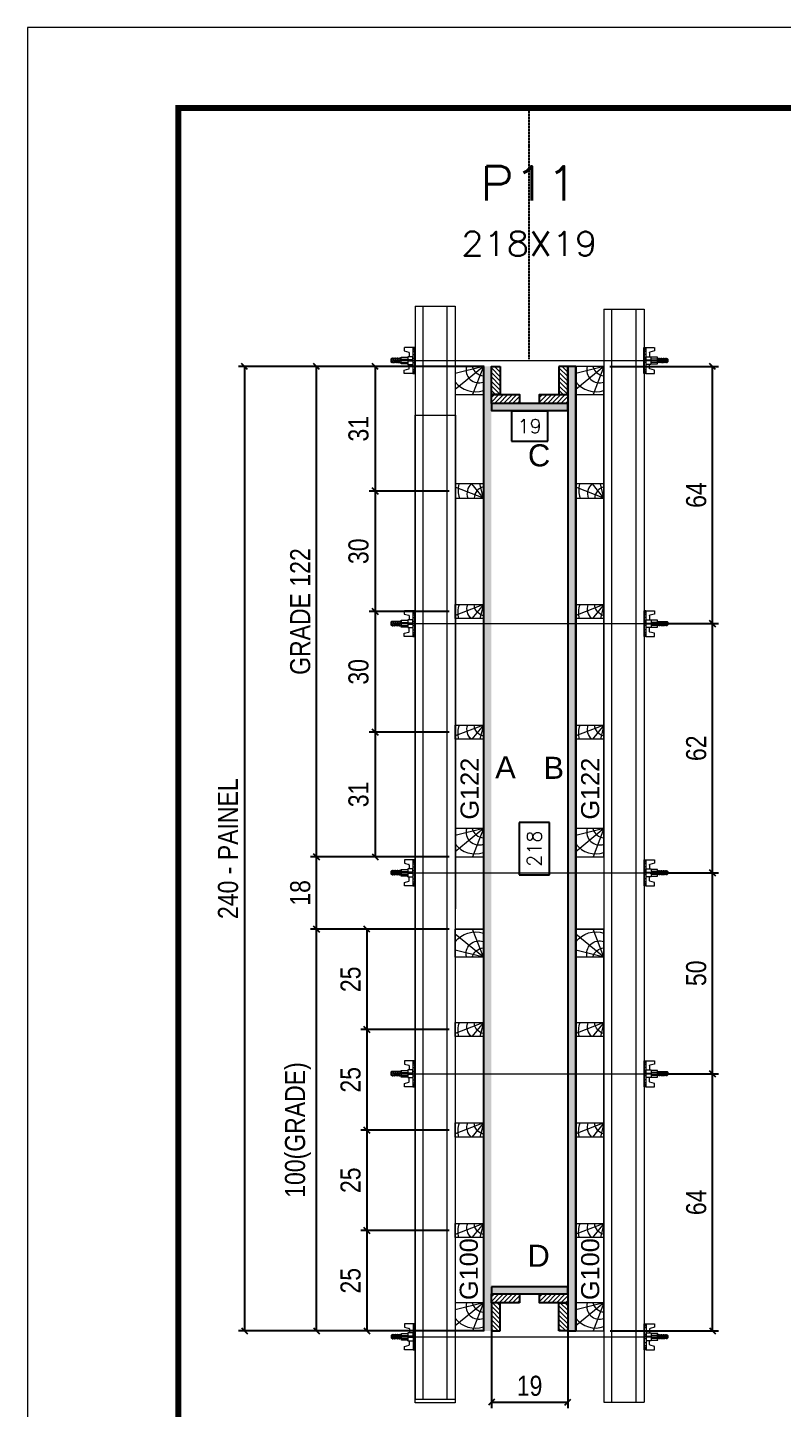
# Model space of a CAD drawing. Header units: millimetres. Extents: x 787 to 8287, y -592 to 17063.
# Drawn here: x 6194 to 6570, y 8960 to 9647 of the extents above; entities that cross this region are included whole.
import ezdxf
from ezdxf.enums import TextEntityAlignment as Align

# ---------------------------------------------------------------- set-up
doc = ezdxf.new("R2010")
doc.units = ezdxf.units.MM
doc.linetypes.add('DASHED', pattern=[0.75, 0.5, -0.25])
doc.linetypes.add('HIDDEN', pattern=[0.375, 0.25, -0.125])
for name, color, linetype in [('CHAPA', 1, 'Continuous'), ('COTA', 241, 'Continuous'), ('Cota Seção (2x)', 241, 'Continuous'), ('MEIO_PONT', 93, 'Continuous'), ('SARRAFO', 251, 'Continuous'), ('Texto de Titulo', 7, 'Continuous'), ('Texto Qtd Sarr', 242, 'Continuous'), ('TEXTO_GERAL', 7, 'Continuous')]:
    doc.layers.add(name, color=color, linetype=linetype)
for name, color, linetype, lineweight in [('Folhas', 255, 'Continuous', 9), ('Hachura', 251, 'Continuous', 9), ('Madeira', 126, 'Continuous', 18), ('Perfil Metálico', 224, 'Continuous', 18), ('SARRAFO DE PRESSAO', 251, 'DASHED', 9), ('Texto Seção', 7, 'Continuous', 15)]:
    doc.layers.add(name, color=color, linetype=linetype, lineweight=lineweight)
doc.styles.add('ARIAL', font='arial.ttf')
doc.styles.add('COTA TECNICA 2X', font='techl___.ttf', dxfattribs={"height": 10})
doc.styles.add('ROMANS', font='romans.shx')
doc.styles.add('SANSSERIF', font='sas_____.pfb')
doc.dimstyles.new('SECAO PILAR', dxfattribs={"dimtxt": 10, "dimasz": 3, "dimexe": 3, "dimexo": 3, "dimgap": 3, "dimtad": 1, "dimdec": 1, "dimlfac": 0.5, "dimzin": 12, "dimdsep": 46, "dimtxsty": 'COTA TECNICA 2X', "dimblk1": 'OBLIQUE', "dimblk2": 'OBLIQUE', "dimsah": 1, "dimcen": 0.9, "dimclrd": 256, "dimclre": 256, "dimclrt": 256, "dimadec": 1, "dimazin": 3, "dimtfac": 1, "dimtdec": 1, "dimtmove": 0, "dimatfit": 3, "dimfxl": 0, "dimtolj": 1, "dimtzin": 12, "dimarcsym": 0})
doc.dimstyles.new('SECÇÃO 2', dxfattribs={"dimtxt": 7, "dimasz": 6, "dimexe": 0.18, "dimexo": 2, "dimgap": -4, "dimtad": 3, "dimdec": 1, "dimlfac": 0.5, "dimzin": 12, "dimdsep": 46, "dimtxsty": 'ROMANS', "dimblk": 'ARCHTICK', "dimcen": 0.09, "dimse1": 1, "dimse2": 1, "dimsd1": 1, "dimsd2": 1, "dimclrd": 180, "dimclre": 5, "dimclrt": 1, "dimadec": 0, "dimazin": 3, "dimtfac": 1, "dimtdec": 1, "dimtofl": 0, "dimtmove": 0, "dimatfit": 3, "dimldrblk": 'ARCHTICK', "dimfxl": 0, "dimtolj": 1, "dimtzin": 0, "dimarcsym": 0})
pattern_1 = [(135, (-16466.6111, 18602.314), (-1.12253202, -1.12253202), [])]

# ---------------------------------------------------------------- blocks, each defined once
blk = doc.blocks.new('9999999999')
at = {"layer": 'Folhas'}
blk.add_lwpolyline([(98138.98, 34190.21), (99623.98, 34190.21), (99623.98, 35240.21), (98138.98, 35240.21)], close=True, dxfattribs=at)
at = {"layer": 'Folhas', "color": 30, "const_width": 3}
blk.add_lwpolyline([(98213.98, 34230.21), (99583.98, 34230.21), (99583.98, 35200.21), (98213.98, 35200.21)], close=True, dxfattribs=at)
blk = doc.blocks.new('titulo1')
at = {"layer": 'Defpoints', "color": 252, "linetype": 'HIDDEN', "ltscale": 2}
blk.add_line((0, 0), (0, 125), dxfattribs=at)
at = {"layer": 'Defpoints', "style": 'ROMANS', "oblique": 15}
blk.add_attdef('FOLHA', text='', height=10, dxfattribs=at).set_placement((0, 15.58), align=Align.MIDDLE_CENTER)
at = {"layer": 'Texto Qtd Sarr', "color": 3, "style": 'ROMANS', "oblique": 15}
for tag, height, p in [('TITULO', 17, (0, 71.45)), ('SEÇÃO', 12, (0, 41.55))]:
    blk.add_attdef(tag, text='', height=height, dxfattribs=at).set_placement(p, align=Align.MIDDLE_CENTER)
blk = doc.blocks.new('*D313')
at = {"layer": 'Cota Seção (2x)', "color": 180, "lineweight": -2}
for p, q in [((6452.8, 9456.17), (6434.8, 9456.17)), ((6434.8, 9456.17), (6434.8, 9441.17)), ((6452.8, 9441.17), (6452.8, 9456.17)), ((6434.8, 9441.17), (6452.8, 9441.17))]:
    blk.add_line(p, q, dxfattribs=at)
at = {"layer": 'Defpoints', "color": 0}
for p in [(6424.8, 9439.04), (6424.8, 9437.17), (6462.8, 9439.04)]:
    blk.add_point(p, dxfattribs=at)
at = {"layer": 'Cota Seção (2x)', "color": 1, "insert": (6443.8, 9448.67), "char_height": 7, "attachment_point": 5, "style": 'ROMANS'}
blk.add_mtext('\\A1;19', dxfattribs=at)
blk = doc.blocks.new('_ArchTick')
at = {"color": 0, "linetype": 'ByBlock', "const_width": 0.15}
blk.add_lwpolyline([(-0.5, -0.5), (0.5, 0.5)], dxfattribs=at)
blk = doc.blocks.new('_Oblique')
at = {"color": 0, "linetype": 'ByBlock', "lineweight": -2}
blk.add_line((-0.5, -0.5), (0.5, 0.5), dxfattribs=at)
blk = doc.blocks.new('*D314')
at = {"layer": 'Cota Seção (2x)', "lineweight": -2}
for p, q in [((6421.13, 9478.36), (6298.88, 9478.36)), ((6301.88, 9478.36), (6301.88, 8998.34)), ((6421.13, 8998.34), (6298.88, 8998.34))]:
    blk.add_line(p, q, dxfattribs=at)
at = {"layer": 'Defpoints', "color": 0}
for p in [(6424.13, 9478.36), (6301.88, 8998.34), (6424.13, 8998.34)]:
    blk.add_point(p, dxfattribs=at)
at = {"layer": 'Cota Seção (2x)', "lineweight": -2, "xscale": 3, "yscale": 3, "zscale": 3}
for p, rotation in [((6301.88, 9478.36), 90), ((6301.88, 8998.34), 270)]:
    blk.add_blockref('_Oblique', p, dxfattribs=dict(at, rotation=rotation))
at = {"layer": 'Cota Seção (2x)', "insert": (6293.78, 9238.35), "char_height": 10, "attachment_point": 5, "rotation": 90, "style": 'COTA TECNICA 2X'}
blk.add_mtext('\\A1;240 - PAINEL', dxfattribs=at)
blk = doc.blocks.new('C')
at = {"layer": 'Hachura', "color": 0}
for p, q in [((0, 3.22), (0, -3.22)), ((0.45, 3.22), (0, 3.22)), ((0.46, 3.16), (0, 3.16)), ((0.46, 3.05), (0, 3.05)), ((0.46, 2.88), (0, 2.88)), ((0, 2.75), (0, -1.16)), ((0.46, 2.65), (0, 2.65)), ((0.46, 2.23), (0, 2.23)), ((0.46, 1.51), (0, 1.51)), ((0.39, 0.49), (0.17, 0.49)), ((0.45, -3.23), (0.45, 3.22)), ((0.45, 3.22), (2.58, 3.22)), ((1.74, 0.97), (0.45, 0.97)), ((1.45, 0.1), (0.45, 0.1)), ((1.35, 1.94), (1.35, 0.96)), ((2.58, 2.39), (1.47, 2.09)), ((1.74, -0.97), (1.74, 0.97)), ((1.74, 0.97), (1.74, 0.84)), ((1.74, 0.97), (1.74, 0.84)), ((1.74, 0.84), (3.35, 0.84)), ((3.35, 0.45), (1.74, 0.45)), ((2.58, 3.22), (2.58, 2.39)), ((3.32, 0.84), (3.32, -0.84)), ((3.35, 0.84), (3.35, -0.84)), ((3.68, 0.45), (3.35, 0.45)), ((3.84, -0.52), (3.35, 0.45)), ((3.35, 0.06), (3.67, -0.57)), ((3.68, 0.45), (4.16, -0.52)), ((3.72, 0.5), (4.25, -0.57)), ((4.37, -0.55), (3.83, 0.53)), ((4.15, 0.45), (3.93, 0.45)), ((4.42, -0.52), (3.93, 0.45)), ((4.15, 0.45), (4.26, 0.45)), ((4.26, 0.45), (4.74, -0.52)), ((4.3, 0.5), (4.83, -0.57)), ((4.95, -0.55), (4.41, 0.53)), ((4.51, 0.45), (4.84, 0.45)), ((5, -0.52), (4.51, 0.45)), ((4.84, 0.45), (5.32, -0.52)), ((4.88, 0.5), (5.41, -0.57)), ((5.53, -0.55), (4.99, 0.53)), ((5.58, -0.52), (5.09, 0.45)), ((5.42, 0.45), (5.09, 0.45)), ((5.58, -0.52), (5.09, 0.45)), ((5.42, 0.45), (5.74, -0.19)), ((5.46, 0.5), (5.74, -0.07)), ((5.74, 0.19), (5.57, 0.53)), ((5.74, 0.32), (5.68, 0.45)), ((5.68, 0.45), (5.74, 0.45)), ((5.74, 0.45), (5.9, 0.29)), ((5.74, 0.45), (5.74, -0.52)), ((5.9, -0.36), (5.9, 0.29)), ((0.45, 0), (0, 0)), ((0.46, -1.52), (0, -1.52)), ((0.46, -2.23), (0, -2.23)), ((0.46, -2.65), (0, -2.65)), ((0.46, -2.88), (0, -2.88)), ((0.46, -3.05), (0, -3.05)), ((0.46, -3.16), (0, -3.16)), ((0, -3.22), (2.57, -3.22)), ((0.08, -0.48), (0.29, -0.48)), ((0.29, -0.48), (0.4, -0.48)), ((0.45, 0), (0.45, -0.97)), ((0.45, -0.16), (1.45, -0.16)), ((0.45, -0.65), (0.45, -0.32)), ((0.45, -3.23), (0.45, -0.65)), ((0.45, -0.97), (1.74, -0.97)), ((1.35, -1.94), (1.35, -0.97)), ((2.58, -2.39), (1.47, -2.1)), ((3.35, -0.32), (1.74, -0.32)), ((3.35, -0.84), (1.74, -0.84)), ((2.58, -3.23), (2.58, -2.39)), ((3.35, -0.07), (3.58, -0.52)), ((3.35, -0.52), (3.58, -0.52)), ((3.84, -0.52), (4.16, -0.52)), ((4.42, -0.52), (4.74, -0.52)), ((4.63, -0.52), (4.74, -0.52)), ((5, -0.52), (5.32, -0.52)), ((5.58, -0.52), (5.74, -0.52)), ((5.74, -0.52), (5.9, -0.36)), ((5.74, -0.52), (5.74, -0.52))]:
    blk.add_line(p, q, dxfattribs=at)
for centre, radius, start, end in [((1.52, 1.94), 0.161, 104.7436, 180), ((1.44, -0.03), 0.129, 272.695, 87.305), ((3.81, 0.39), 0.143, 25.5688, 154.4312), ((4.39, 0.39), 0.143, 25.5688, 154.4312), ((4.97, 0.39), 0.143, 25.5688, 154.4312), ((5.55, 0.39), 0.143, 25.5688, 154.4312), ((0.17, -0.37), 0.174, 221.744, 317.8592), ((1.52, -1.94), 0.161, 180, 255.2564), ((3.71, -0.4), 0.174, 222.1408, 318.256), ((4.29, -0.4), 0.174, 222.1408, 318.256), ((4.87, -0.4), 0.174, 222.1408, 318.256), ((5.45, -0.4), 0.174, 222.1408, 318.256), ((5.61, -0.4), 0.174, 317.8592, 318.256)]:
    blk.add_arc(centre, radius, start, end, dxfattribs=at)
blk = doc.blocks.new('PONTALETE')
at = {"layer": 'Madeira'}
for q in [(2.71, 7), (7, 5.76), (7, 1.74)]:
    blk.add_line((0, 0), q, dxfattribs=at)
blk.add_lwpolyline([(0, 0), (7, 0), (7, 7), (0, 7)], close=True, dxfattribs=at)
for centre, radius, start, end in [((2.04, 0.06), 6.23, 37.2818, 109.0913), ((1.09, 0.9), 3.19, 343.603, 109.9847), ((-0.21, -0.78), 3.09, 14.6322, 86.0383)]:
    blk.add_arc(centre, radius, start, end, dxfattribs=at)
blk = doc.blocks.new('MEIO PONTALETE')
at = {"layer": 'Madeira'}
for q in [(2.71, 7), (3.5, 2.88), (3.5, 0.87)]:
    blk.add_line((0, 0), q, dxfattribs=at)
blk.add_lwpolyline([(0, 0), (3.5, 0), (3.5, 7), (0, 7)], close=True, dxfattribs=at)
for centre, radius, start, end in [((2.04, 0.06), 6.23, 76.4499, 109.0913), ((1.09, 0.9), 3.19, 40.9063, 109.9847), ((-0.21, -0.78), 3.09, 14.6322, 86.0383)]:
    blk.add_arc(centre, radius, start, end, dxfattribs=at)
blk = doc.blocks.new('*D1225')
at = {"layer": 'Cota Seção (2x)', "lineweight": -2}
for p, q in [((6403.8, 9478.36), (6363.92, 9478.36)), ((6366.92, 9478.36), (6366.92, 9416.36)), ((6403.8, 9416.36), (6363.92, 9416.36))]:
    blk.add_line(p, q, dxfattribs=at)
at = {"layer": 'Defpoints', "color": 0}
for p in [(6406.8, 9478.36), (6366.92, 9416.36), (6406.8, 9416.36)]:
    blk.add_point(p, dxfattribs=at)
at = {"layer": 'Cota Seção (2x)', "lineweight": -2, "xscale": 3, "yscale": 3, "zscale": 3}
for p, rotation in [((6366.92, 9478.36), 90), ((6366.92, 9416.36), 270)]:
    blk.add_blockref('_Oblique', p, dxfattribs=dict(at, rotation=rotation))
at = {"layer": 'Cota Seção (2x)', "insert": (6358.7, 9447.36), "char_height": 10, "attachment_point": 5, "rotation": 90, "style": 'COTA TECNICA 2X'}
blk.add_mtext('\\A1;31', dxfattribs=at)
blk = doc.blocks.new('*D1226')
at = {"layer": 'Cota Seção (2x)', "lineweight": -2}
for p, q in [((6403.8, 9416.36), (6363.92, 9416.36)), ((6366.92, 9416.36), (6366.92, 9356.36)), ((6403.8, 9356.36), (6363.92, 9356.36))]:
    blk.add_line(p, q, dxfattribs=at)
at = {"layer": 'Defpoints', "color": 0}
for p in [(6406.8, 9416.36), (6366.92, 9356.36), (6406.8, 9356.36)]:
    blk.add_point(p, dxfattribs=at)
at = {"layer": 'Cota Seção (2x)', "lineweight": -2, "xscale": 3, "yscale": 3, "zscale": 3}
for p, rotation in [((6366.92, 9416.36), 90), ((6366.92, 9356.36), 270)]:
    blk.add_blockref('_Oblique', p, dxfattribs=dict(at, rotation=rotation))
at = {"layer": 'Cota Seção (2x)', "insert": (6358.7, 9386.36), "char_height": 10, "attachment_point": 5, "rotation": 90, "style": 'COTA TECNICA 2X'}
blk.add_mtext('\\A1;30', dxfattribs=at)
blk = doc.blocks.new('*D1227')
at = {"layer": 'Cota Seção (2x)', "lineweight": -2}
for p, q in [((6403.8, 9356.36), (6363.92, 9356.36)), ((6366.92, 9356.36), (6366.92, 9296.36)), ((6403.8, 9296.36), (6363.92, 9296.36))]:
    blk.add_line(p, q, dxfattribs=at)
at = {"layer": 'Defpoints', "color": 0}
for p in [(6406.8, 9356.36), (6366.92, 9296.36), (6406.8, 9296.36)]:
    blk.add_point(p, dxfattribs=at)
at = {"layer": 'Cota Seção (2x)', "lineweight": -2, "xscale": 3, "yscale": 3, "zscale": 3}
for p, rotation in [((6366.92, 9356.36), 90), ((6366.92, 9296.36), 270)]:
    blk.add_blockref('_Oblique', p, dxfattribs=dict(at, rotation=rotation))
at = {"layer": 'Cota Seção (2x)', "insert": (6358.7, 9326.36), "char_height": 10, "attachment_point": 5, "rotation": 90, "style": 'COTA TECNICA 2X'}
blk.add_mtext('\\A1;30', dxfattribs=at)
blk = doc.blocks.new('*D1228')
at = {"layer": 'Cota Seção (2x)', "lineweight": -2}
for p, q in [((6403.8, 9296.36), (6363.92, 9296.36)), ((6366.92, 9296.36), (6366.92, 9234.36)), ((6403.8, 9234.36), (6363.92, 9234.36))]:
    blk.add_line(p, q, dxfattribs=at)
at = {"layer": 'Defpoints', "color": 0}
for p in [(6406.8, 9296.36), (6366.92, 9234.36), (6406.8, 9234.36)]:
    blk.add_point(p, dxfattribs=at)
at = {"layer": 'Cota Seção (2x)', "lineweight": -2, "xscale": 3, "yscale": 3, "zscale": 3}
for p, rotation in [((6366.92, 9296.36), 90), ((6366.92, 9234.36), 270)]:
    blk.add_blockref('_Oblique', p, dxfattribs=dict(at, rotation=rotation))
at = {"layer": 'Cota Seção (2x)', "insert": (6358.7, 9265.36), "char_height": 10, "attachment_point": 5, "rotation": 90, "style": 'COTA TECNICA 2X'}
blk.add_mtext('\\A1;31', dxfattribs=at)
blk = doc.blocks.new('*D1229')
at = {"layer": 'Cota Seção (2x)', "lineweight": -2}
for p, q in [((6403.8, 9478.36), (6334.8, 9478.36)), ((6337.8, 9234.36), (6337.8, 9478.36)), ((6403.8, 9234.36), (6334.8, 9234.36))]:
    blk.add_line(p, q, dxfattribs=at)
at = {"layer": 'Defpoints', "color": 0}
for p in [(6337.8, 9478.36), (6406.8, 9478.36), (6406.8, 9234.36)]:
    blk.add_point(p, dxfattribs=at)
at = {"layer": 'Cota Seção (2x)', "lineweight": -2, "xscale": 3, "yscale": 3, "zscale": 3}
for p, rotation in [((6337.8, 9478.36), 90), ((6337.8, 9234.36), 270)]:
    blk.add_blockref('_Oblique', p, dxfattribs=dict(at, rotation=rotation))
at = {"layer": 'Cota Seção (2x)', "insert": (6329.7, 9356.36), "char_height": 10, "attachment_point": 5, "rotation": 90, "style": 'COTA TECNICA 2X'}
blk.add_mtext('\\A1;GRADE 122', dxfattribs=at)
blk = doc.blocks.new('*D1230')
at = {"layer": 'Cota Seção (2x)', "lineweight": -2}
for p, q in [((6403.8, 9234.36), (6334.8, 9234.36)), ((6337.8, 9198.32), (6337.8, 9234.36)), ((6403.85, 9198.32), (6334.8, 9198.32))]:
    blk.add_line(p, q, dxfattribs=at)
at = {"layer": 'Defpoints', "color": 0}
for p in [(6337.8, 9234.36), (6406.8, 9234.36), (6406.85, 9198.32)]:
    blk.add_point(p, dxfattribs=at)
at = {"layer": 'Cota Seção (2x)', "lineweight": -2, "xscale": 3, "yscale": 3, "zscale": 3}
for p, rotation in [((6337.8, 9234.36), 90), ((6337.8, 9198.32), 270)]:
    blk.add_blockref('_Oblique', p, dxfattribs=dict(at, rotation=rotation))
at = {"layer": 'Cota Seção (2x)', "insert": (6329.7, 9216.34), "char_height": 10, "attachment_point": 5, "rotation": 90, "style": 'COTA TECNICA 2X'}
blk.add_mtext('\\A1;18', dxfattribs=at)
blk = doc.blocks.new('*D1231')
at = {"layer": 'Cota Seção (2x)', "lineweight": -2}
for p, q in [((6510.39, 9126.34), (6537.86, 9126.34)), ((6534.86, 8998.34), (6534.86, 9126.34)), ((6483.84, 8998.34), (6537.86, 8998.34))]:
    blk.add_line(p, q, dxfattribs=at)
at = {"layer": 'Defpoints', "color": 0}
for p in [(6507.39, 9126.34), (6534.86, 9126.34), (6480.84, 8998.34)]:
    blk.add_point(p, dxfattribs=at)
at = {"layer": 'Cota Seção (2x)', "lineweight": -2, "xscale": 3, "yscale": 3, "zscale": 3}
for p, rotation in [((6534.86, 9126.34), 90), ((6534.86, 8998.34), 270)]:
    blk.add_blockref('_Oblique', p, dxfattribs=dict(at, rotation=rotation))
at = {"layer": 'Cota Seção (2x)', "insert": (6526.76, 9062.34), "char_height": 10, "attachment_point": 5, "rotation": 90, "style": 'COTA TECNICA 2X'}
blk.add_mtext('\\A1;64', dxfattribs=at)
blk = doc.blocks.new('*D1232')
at = {"layer": 'Cota Seção (2x)', "lineweight": -2}
for p, q in [((6503.74, 9226.34), (6537.86, 9226.34)), ((6534.86, 9126.34), (6534.86, 9226.34)), ((6510.39, 9126.34), (6537.86, 9126.34))]:
    blk.add_line(p, q, dxfattribs=at)
at = {"layer": 'Defpoints', "color": 0}
for p in [(6500.74, 9226.34), (6534.86, 9226.34), (6507.39, 9126.34)]:
    blk.add_point(p, dxfattribs=at)
at = {"layer": 'Cota Seção (2x)', "lineweight": -2, "xscale": 3, "yscale": 3, "zscale": 3}
for p, rotation in [((6534.86, 9226.34), 90), ((6534.86, 9126.34), 270)]:
    blk.add_blockref('_Oblique', p, dxfattribs=dict(at, rotation=rotation))
at = {"layer": 'Cota Seção (2x)', "insert": (6526.75, 9176.34), "char_height": 10, "attachment_point": 5, "rotation": 90, "style": 'COTA TECNICA 2X'}
blk.add_mtext('\\A1;50', dxfattribs=at)
blk = doc.blocks.new('*D1233')
at = {"layer": 'Cota Seção (2x)', "lineweight": -2}
for p, q in [((6503.74, 9350.34), (6537.86, 9350.34)), ((6534.86, 9226.34), (6534.86, 9350.34)), ((6503.74, 9226.34), (6537.86, 9226.34))]:
    blk.add_line(p, q, dxfattribs=at)
at = {"layer": 'Defpoints', "color": 0}
for p in [(6500.74, 9350.34), (6534.86, 9350.34), (6500.74, 9226.34)]:
    blk.add_point(p, dxfattribs=at)
at = {"layer": 'Cota Seção (2x)', "lineweight": -2, "xscale": 3, "yscale": 3, "zscale": 3}
for p, rotation in [((6534.86, 9350.34), 90), ((6534.86, 9226.34), 270)]:
    blk.add_blockref('_Oblique', p, dxfattribs=dict(at, rotation=rotation))
at = {"layer": 'Cota Seção (2x)', "insert": (6526.76, 9288.34), "char_height": 10, "attachment_point": 5, "rotation": 90, "style": 'COTA TECNICA 2X'}
blk.add_mtext('\\A1;62', dxfattribs=at)
blk = doc.blocks.new('*D1234')
at = {"layer": 'Cota Seção (2x)', "lineweight": -2}
for p, q in [((6483.8, 9478.36), (6537.86, 9478.36)), ((6534.86, 9350.34), (6534.86, 9478.36)), ((6503.74, 9350.34), (6537.86, 9350.34))]:
    blk.add_line(p, q, dxfattribs=at)
at = {"layer": 'Defpoints', "color": 0}
for p in [(6480.8, 9478.36), (6534.86, 9478.36), (6500.74, 9350.34)]:
    blk.add_point(p, dxfattribs=at)
at = {"layer": 'Cota Seção (2x)', "lineweight": -2, "xscale": 3, "yscale": 3, "zscale": 3}
for p, rotation in [((6534.86, 9478.36), 90), ((6534.86, 9350.34), 270)]:
    blk.add_blockref('_Oblique', p, dxfattribs=dict(at, rotation=rotation))
at = {"layer": 'Cota Seção (2x)', "insert": (6526.76, 9414.35), "char_height": 10, "attachment_point": 5, "rotation": 90, "style": 'COTA TECNICA 2X'}
blk.add_mtext('\\A1;64', dxfattribs=at)
blk = doc.blocks.new('*D1235')
at = {"layer": 'COTA', "lineweight": -2}
for p, q in [((6424.8, 9013.74), (6424.8, 8959.88)), ((6462.8, 9013.74), (6462.8, 8959.88)), ((6424.8, 8962.88), (6462.8, 8962.88))]:
    blk.add_line(p, q, dxfattribs=at)
at = {"layer": 'Defpoints', "color": 0}
for p in [(6424.8, 9016.74), (6462.8, 9016.74), (6462.8, 8962.88)]:
    blk.add_point(p, dxfattribs=at)
at = {"layer": 'COTA', "lineweight": -2, "xscale": 3, "yscale": 3, "zscale": 3, "rotation": 180}
blk.add_blockref('_Oblique', (6424.8, 8962.88), dxfattribs=at)
at = {"layer": 'COTA', "lineweight": -2, "xscale": 3, "yscale": 3, "zscale": 3}
blk.add_blockref('_Oblique', (6462.8, 8962.88), dxfattribs=at)
at = {"layer": 'COTA', "insert": (6443.8, 8970.97), "char_height": 10, "attachment_point": 5, "style": 'COTA TECNICA 2X'}
blk.add_mtext('\\A1;19', dxfattribs=at)
blk = doc.blocks.new('*D295')
at = {"layer": 'Cota Seção (2x)', "lineweight": -2}
for p, q in [((6403.79, 9198.32), (6359.86, 9198.32)), ((6362.86, 9198.32), (6362.86, 9148.32)), ((6403.8, 9148.32), (6359.86, 9148.32))]:
    blk.add_line(p, q, dxfattribs=at)
at = {"layer": 'Defpoints', "color": 0}
for p in [(6406.79, 9198.32), (6362.86, 9148.32), (6406.8, 9148.32)]:
    blk.add_point(p, dxfattribs=at)
at = {"layer": 'Cota Seção (2x)', "lineweight": -2, "xscale": 3, "yscale": 3, "zscale": 3}
for p, rotation in [((6362.86, 9198.32), 90), ((6362.86, 9148.32), 270)]:
    blk.add_blockref('_Oblique', p, dxfattribs=dict(at, rotation=rotation))
at = {"layer": 'Cota Seção (2x)', "insert": (6354.75, 9173.32), "char_height": 10, "attachment_point": 5, "rotation": 90, "style": 'COTA TECNICA 2X'}
blk.add_mtext('\\A1;25', dxfattribs=at)
blk = doc.blocks.new('*D296')
at = {"layer": 'Cota Seção (2x)', "lineweight": -2}
for p, q in [((6403.79, 9198.32), (6334.8, 9198.32)), ((6337.8, 8998.33), (6337.8, 9198.32)), ((6403.81, 8998.33), (6334.8, 8998.33))]:
    blk.add_line(p, q, dxfattribs=at)
at = {"layer": 'Defpoints', "color": 0}
for p in [(6337.8, 9198.32), (6406.79, 9198.32), (6406.81, 8998.33)]:
    blk.add_point(p, dxfattribs=at)
at = {"layer": 'Cota Seção (2x)', "lineweight": -2, "xscale": 3, "yscale": 3, "zscale": 3}
for p, rotation in [((6337.8, 9198.32), 90), ((6337.8, 8998.33), 270)]:
    blk.add_blockref('_Oblique', p, dxfattribs=dict(at, rotation=rotation))
at = {"layer": 'Cota Seção (2x)', "insert": (6328.58, 9098.32), "char_height": 10, "attachment_point": 5, "rotation": 90, "style": 'COTA TECNICA 2X'}
blk.add_mtext('\\A1;100(GRADE)', dxfattribs=at)
blk = doc.blocks.new('*D1236')
at = {"layer": 'Cota Seção (2x)', "lineweight": -2}
for p, q in [((6403.8, 9148.32), (6359.86, 9148.32)), ((6362.86, 9148.32), (6362.86, 9098.32)), ((6403.8, 9098.32), (6359.86, 9098.32))]:
    blk.add_line(p, q, dxfattribs=at)
at = {"layer": 'Defpoints', "color": 0}
for p in [(6406.8, 9148.32), (6362.86, 9098.32), (6406.8, 9098.32)]:
    blk.add_point(p, dxfattribs=at)
at = {"layer": 'Cota Seção (2x)', "lineweight": -2, "xscale": 3, "yscale": 3, "zscale": 3}
for p, rotation in [((6362.86, 9148.32), 90), ((6362.86, 9098.32), 270)]:
    blk.add_blockref('_Oblique', p, dxfattribs=dict(at, rotation=rotation))
at = {"layer": 'Cota Seção (2x)', "insert": (6354.75, 9123.32), "char_height": 10, "attachment_point": 5, "rotation": 90, "style": 'COTA TECNICA 2X'}
blk.add_mtext('\\A1;25', dxfattribs=at)
blk = doc.blocks.new('*D1237')
at = {"layer": 'Cota Seção (2x)', "lineweight": -2}
for p, q in [((6403.8, 9098.32), (6359.86, 9098.32)), ((6362.86, 9098.32), (6362.86, 9048.32)), ((6403.8, 9048.32), (6359.86, 9048.32))]:
    blk.add_line(p, q, dxfattribs=at)
at = {"layer": 'Defpoints', "color": 0}
for p in [(6406.8, 9098.32), (6362.86, 9048.32), (6406.8, 9048.32)]:
    blk.add_point(p, dxfattribs=at)
at = {"layer": 'Cota Seção (2x)', "lineweight": -2, "xscale": 3, "yscale": 3, "zscale": 3}
for p, rotation in [((6362.86, 9098.32), 90), ((6362.86, 9048.32), 270)]:
    blk.add_blockref('_Oblique', p, dxfattribs=dict(at, rotation=rotation))
at = {"layer": 'Cota Seção (2x)', "insert": (6354.75, 9073.32), "char_height": 10, "attachment_point": 5, "rotation": 90, "style": 'COTA TECNICA 2X'}
blk.add_mtext('\\A1;25', dxfattribs=at)
blk = doc.blocks.new('*D1238')
at = {"layer": 'Cota Seção (2x)', "lineweight": -2}
for p, q in [((6403.8, 9048.32), (6359.86, 9048.32)), ((6362.86, 9048.32), (6362.86, 8998.33)), ((6403.8, 8998.33), (6359.86, 8998.33))]:
    blk.add_line(p, q, dxfattribs=at)
at = {"layer": 'Defpoints', "color": 0}
for p in [(6406.8, 9048.32), (6362.86, 8998.33), (6406.8, 8998.33)]:
    blk.add_point(p, dxfattribs=at)
at = {"layer": 'Cota Seção (2x)', "lineweight": -2, "xscale": 3, "yscale": 3, "zscale": 3}
for p, rotation in [((6362.86, 9048.32), 90), ((6362.86, 8998.33), 270)]:
    blk.add_blockref('_Oblique', p, dxfattribs=dict(at, rotation=rotation))
at = {"layer": 'Cota Seção (2x)', "insert": (6354.75, 9023.32), "char_height": 10, "attachment_point": 5, "rotation": 90, "style": 'COTA TECNICA 2X'}
blk.add_mtext('\\A1;25', dxfattribs=at)
blk = doc.blocks.new('*D1239')
at = {"layer": 'Cota Seção (2x)', "color": 180, "lineweight": -2}
for p, q in [((6453.65, 9251.35), (6438.65, 9251.35)), ((6438.65, 9251.35), (6438.65, 9225.35)), ((6453.65, 9225.35), (6453.65, 9251.35)), ((6438.65, 9225.35), (6453.65, 9225.35))]:
    blk.add_line(p, q, dxfattribs=at)
at = {"layer": 'Defpoints', "color": 0}
for p in [(6457.65, 9456.36), (6462.8, 9456.36), (6462.8, 9020.34)]:
    blk.add_point(p, dxfattribs=at)
at = {"layer": 'Cota Seção (2x)', "color": 1, "insert": (6446.15, 9238.35), "char_height": 7, "attachment_point": 5, "rotation": 90, "style": 'ROMANS'}
blk.add_mtext('\\A1;218', dxfattribs=at)

msp = doc.modelspace()

# ---------------------------------------------------------------- hatches: boundary and pattern name
at = {"layer": 'Hachura'}
h = msp.add_hatch(color=256, dxfattribs=at)
h.dxf.hatch_style = 1
h.paths.add_polyline_path([(6420.8, 8998.34), (6424.8, 8998.34), (6424.8, 9478.36), (6420.8, 9478.36)])
h = msp.add_hatch(dxfattribs=at)
h.set_pattern_fill('ANSI31', color=256, scale=0.5, angle=450, style=0)
h.set_pattern_definition(pattern_1)
h.paths.add_polyline_path([(6424.8, 9464.36), (6429.2, 9464.36), (6429.2, 9478.36), (6424.8, 9478.36)])
h = msp.add_hatch(dxfattribs=at)
h.set_pattern_fill('ANSI31', color=256, scale=0.5, angle=450, style=0)
h.set_pattern_definition(pattern_1)
h.paths.add_polyline_path([(6462.8, 9464.36), (6458.4, 9464.36), (6458.4, 9478.36), (6462.8, 9478.36)])
h = msp.add_hatch(color=256, dxfattribs=at)
h.dxf.hatch_style = 1
h.paths.add_polyline_path([(6462.8, 8998.34), (6466.8, 8998.34), (6466.8, 9478.36), (6462.8, 9478.36)])
h = msp.add_hatch(dxfattribs=at)
h.set_pattern_fill('ANSI31', color=256, scale=0.5, angle=540, style=0)
h.set_pattern_definition([(225, (-3064.1548, -13465.046), (1.12253202, -1.12253202), [])])
h.paths.add_polyline_path([(6424.8, 9464.36), (6424.8, 9459.96), (6438.8, 9459.96), (6438.8, 9464.36)])
h = msp.add_hatch(dxfattribs=at)
h.set_pattern_fill('ANSI31', color=256, scale=0.5, angle=540, style=0)
h.set_pattern_definition([(225, (-3040.1548, -13465.046), (1.12253202, -1.12253202), [])])
h.paths.add_polyline_path([(6448.8, 9464.36), (6448.8, 9459.96), (6462.8, 9459.96), (6462.8, 9464.36)])
h = msp.add_hatch(color=256, dxfattribs=at)
h.dxf.hatch_style = 1
h.paths.add_polyline_path([(6424.8, 9459.96), (6424.8, 9456.36), (6462.8, 9456.36), (6462.8, 9459.96)])
h = msp.add_hatch(color=256, dxfattribs=at)
h.dxf.hatch_style = 1
h.paths.add_polyline_path([(6424.8, 9020.34), (6424.8, 9016.74), (6462.8, 9016.74), (6462.8, 9020.34)])
h = msp.add_hatch(dxfattribs=at)
h.set_pattern_fill('ANSI31', color=256, scale=0.5, angle=540, style=0)
h.set_pattern_definition([(225, (-3064.1548, -13912.6659), (1.12253202, -1.12253202), [])])
h.paths.add_polyline_path([(6424.8, 9016.74), (6424.8, 9012.34), (6438.8, 9012.34), (6438.8, 9016.74)])
h = msp.add_hatch(dxfattribs=at)
h.set_pattern_fill('ANSI31', color=256, scale=0.5, angle=540, style=0)
h.set_pattern_definition([(225, (-3040.1548, -13912.6659), (1.12253202, -1.12253202), [])])
h.paths.add_polyline_path([(6448.8, 9016.74), (6448.8, 9012.34), (6462.8, 9012.34), (6462.8, 9016.74)])
h = msp.add_hatch(dxfattribs=at)
h.set_pattern_fill('ANSI31', color=256, scale=0.5, angle=450, style=0)
h.set_pattern_definition([(135, (-16466.6111, 18501.294), (-1.12253202, -1.12253202), [])])
h.paths.add_polyline_path([(6424.8, 9012.34), (6429.2, 9012.34), (6429.2, 8998.34), (6424.8, 8998.34)])
h = msp.add_hatch(dxfattribs=at)
h.set_pattern_fill('ANSI31', color=256, scale=0.5, angle=450, style=0)
h.set_pattern_definition([(135, (-16466.6111, 18501.294), (-1.12253202, -1.12253202), [])])
h.paths.add_polyline_path([(6462.8, 9012.34), (6458.4, 9012.34), (6458.4, 8998.34), (6462.8, 8998.34)])

# ---------------------------------------------------------------- linework, layer by layer
at = {"layer": 'CHAPA'}
for points in [[(6462.8, 8998.34), (6466.8, 8998.34), (6466.8, 9478.36), (6462.8, 9478.36)], [(6424.8, 9459.96), (6424.8, 9456.36), (6462.8, 9456.36), (6462.8, 9459.96)], [(6424.8, 9020.34), (6424.8, 9016.74), (6462.8, 9016.74), (6462.8, 9020.34)]]:
    msp.add_lwpolyline(points, close=True, dxfattribs=at)
at = {"layer": 'COTA', "linetype": 'ByBlock'}
for p, q in [((6420.8, 9478.36), (6420.8, 8998.34)), ((6466.8, 9478.36), (6466.8, 8998.34))]:
    msp.add_line(p, q, dxfattribs=at)
at = {"layer": 'Hachura'}
for p, q in [((6375.81, 9481.28), (6507.73, 9481.28)), ((6375.82, 9350.34), (6507.74, 9350.35)), ((6375.83, 9226.34), (6507.74, 9226.35)), ((6375.83, 9126.34), (6507.75, 9126.35)), ((6375.93, 8995.42), (6507.85, 8995.43))]:
    msp.add_line(p, q, dxfattribs=at)
at = {"layer": 'Madeira'}
for points in [[(6406.8, 9234.36), (6420.8, 9234.36), (6420.8, 9478.36), (6406.8, 9478.36)], [(6466.8, 9234.36), (6480.8, 9234.36), (6480.8, 9478.36), (6466.8, 9478.36)], [(6420.79, 9198.34), (6406.79, 9198.32), (6406.8, 8998.33), (6420.8, 8998.34)], [(6480.79, 9198.35), (6466.79, 9198.34), (6466.8, 8998.34), (6480.8, 8998.36)]]:
    msp.add_lwpolyline(points, close=True, dxfattribs=at)
at = {"layer": 'Perfil Metálico'}
for p, q in [((6386.8, 9508.42), (6386.8, 8964.42)), ((6386.8, 9508.42), (6406.8, 9508.42)), ((6390.8, 8964.42), (6390.8, 9508.42)), ((6402.8, 8964.42), (6402.8, 9508.42)), ((6406.8, 9508.42), (6406.8, 8964.42)), ((6480.8, 9506.82), (6480.8, 8962.82)), ((6480.8, 9506.82), (6500.8, 9506.82)), ((6484.8, 8962.82), (6484.8, 9506.82)), ((6496.8, 8962.82), (6496.8, 9506.82)), ((6500.8, 9506.82), (6500.8, 8962.82)), ((6386.8, 8964.42), (6406.8, 8964.42)), ((6480.8, 8962.82), (6500.8, 8962.82))]:
    msp.add_line(p, q, dxfattribs=at)
msp.add_lwpolyline([(6406.8, 8962.62), (6386.8, 8962.62), (6386.86, 9454.06), (6406.86, 9454.06)], close=True, dxfattribs=at)
at = {"layer": 'SARRAFO'}
for points in [[(6429.2, 9478.36), (6429.2, 9464.36), (6424.8, 9464.36), (6424.8, 9478.36)], [(6429.2, 9478.36), (6429.2, 9464.36), (6424.8, 9464.36), (6424.8, 9478.36)], [(6458.4, 9478.36), (6458.4, 9464.36), (6462.8, 9464.36), (6462.8, 9478.36)], [(6458.4, 9478.36), (6458.4, 9464.36), (6462.8, 9464.36), (6462.8, 9478.36)], [(6438.8, 9459.96), (6424.8, 9459.96), (6424.8, 9464.36), (6438.8, 9464.36)], [(6438.8, 9459.96), (6424.8, 9459.96), (6424.8, 9464.36), (6438.8, 9464.36)], [(6462.8, 9459.96), (6448.8, 9459.96), (6448.8, 9464.36), (6462.8, 9464.36)], [(6462.8, 9459.96), (6448.8, 9459.96), (6448.8, 9464.36), (6462.8, 9464.36)], [(6438.8, 9012.34), (6424.8, 9012.34), (6424.8, 9016.74), (6438.8, 9016.74)], [(6438.8, 9012.34), (6424.8, 9012.34), (6424.8, 9016.74), (6438.8, 9016.74)], [(6462.8, 9012.34), (6448.8, 9012.34), (6448.8, 9016.74), (6462.8, 9016.74)], [(6462.8, 9012.34), (6448.8, 9012.34), (6448.8, 9016.74), (6462.8, 9016.74)], [(6429.2, 8998.34), (6429.2, 9012.34), (6424.8, 9012.34), (6424.8, 8998.34)], [(6429.2, 8998.34), (6429.2, 9012.34), (6424.8, 9012.34), (6424.8, 8998.34)], [(6458.4, 8998.34), (6458.4, 9012.34), (6462.8, 9012.34), (6462.8, 8998.34)], [(6458.4, 8998.34), (6458.4, 9012.34), (6462.8, 9012.34), (6462.8, 8998.34)]]:
    msp.add_lwpolyline(points, close=True, dxfattribs=at)

# ---------------------------------------------------------------- block references
at = {"layer": 'Hachura', "linetype": 'Continuous', "yscale": 2, "zscale": 2, "rotation": 180}
for p, xscale in [((6386.61, 9481.28), 2), ((6500.73, 9481.28), -2), ((6386.62, 9350.34), 2), ((6500.74, 9350.34), -2), ((6386.63, 9226.34), 2), ((6500.74, 9226.34), -2), ((6386.63, 9126.34), 2), ((6500.75, 9126.34), -2), ((6386.73, 8995.42), 2), ((6500.85, 8995.42), -2)]:
    msp.add_blockref('C', p, dxfattribs=dict(at, xscale=xscale))
at = {"layer": 'Madeira'}
for name, p, xscale, yscale, zscale, rotation in [('PONTALETE', (6420.8, 9184.34), -2, 2, 2, 0.06291069689670081), ('PONTALETE', (6480.8, 9184.35), -2, 2, 2, 0.06291069689670081), ('MEIO PONTALETE', (6420.79, 9151.84), -1.999999997962732, 1.999999997962732, 1.999999997962732, 90.0629106968967), ('MEIO PONTALETE', (6480.79, 9151.85), -1.999999997962732, 1.999999997962732, 1.999999997962732, 90.0629106968967), ('MEIO PONTALETE', (6420.79, 9101.84), -1.999999997962732, 1.999999997962732, 1.999999997962732, 90.0629106968967), ('MEIO PONTALETE', (6480.79, 9101.85), -1.999999997962732, 1.999999997962732, 1.999999997962732, 90.0629106968967), ('MEIO PONTALETE', (6420.79, 9051.84), -1.999999997962732, 1.999999997962732, 1.999999997962732, 90.0629106968967), ('MEIO PONTALETE', (6480.79, 9051.85), -1.999999997962732, 1.999999997962732, 1.999999997962732, 90.0629106968967), ('PONTALETE', (6420.78, 9012.34), 2, 2, 2, 180.0629106968967), ('PONTALETE', (6480.78, 9012.36), 2, 2, 2, 180.0629106968967)]:
    msp.add_blockref(name, p, dxfattribs=dict(at, xscale=xscale, yscale=yscale, zscale=zscale, rotation=rotation))
at = {"layer": 'MEIO_PONT'}
for name, p, xscale, yscale, zscale, rotation in [('PONTALETE', (6420.8, 9478.36), 2, 2, 2, 180), ('PONTALETE', (6480.8, 9478.36), 2, 2, 2, 180), ('MEIO PONTALETE', (6420.8, 9412.86), 1.999999997962732, 1.999999997962732, 1.999999997962732, 90), ('MEIO PONTALETE', (6480.8, 9412.86), 1.999999997962732, 1.999999997962732, 1.999999997962732, 90), ('MEIO PONTALETE', (6420.8, 9359.86), -1.999999997962732, 1.999999997962732, 1.999999997962732, 90), ('MEIO PONTALETE', (6480.8, 9359.86), -1.999999997962732, 1.999999997962732, 1.999999997962732, 90), ('MEIO PONTALETE', (6420.8, 9299.86), -1.999999997962732, 1.999999997962732, 1.999999997962732, 90), ('MEIO PONTALETE', (6480.8, 9299.86), -1.999999997962732, 1.999999997962732, 1.999999997962732, 90), ('PONTALETE', (6420.8, 9248.36), 2, 2, 2, 180), ('PONTALETE', (6480.8, 9248.36), 2, 2, 2, 180)]:
    msp.add_blockref(name, p, dxfattribs=dict(at, xscale=xscale, yscale=yscale, zscale=zscale, rotation=rotation))
at = {"layer": 'SARRAFO DE PRESSAO', "color": 6, "linetype": 'ByBlock'}
msp.add_blockref('9999999999', (-91944.98, -25593.21), dxfattribs=at)
at = {"layer": 'Texto Seção'}
ref = msp.add_blockref('titulo1', (6443.65, 9481.99), dxfattribs=at)
ref.add_attrib('TITULO', 'P11', dxfattribs={"layer": 'Texto de Titulo', "color": 7, "height": 17, "style": 'ROMANS', "width": 1.1}).set_placement((6443.65, 9569.49), align=Align.MIDDLE_CENTER)
ref.add_attrib('SEÇÃO', '218X19', dxfattribs={"layer": 'Texto de Titulo', "color": 7, "height": 12, "style": 'ROMANS', "width": 1.1}).set_placement((6443.65, 9539.49), align=Align.MIDDLE_CENTER)

# ---------------------------------------------------------------- texts
at = {"layer": 'Texto Seção', "color": 0, "linetype": 'Continuous', "style": 'SANSSERIF'}
for p in [(6413.94, 9252.83), (6473.94, 9252.83)]:
    msp.add_text('G122', height=9, rotation=90, dxfattribs=at).set_placement(p, align=Align.MIDDLE_LEFT)
at = {"layer": 'TEXTO_GERAL', "style": 'ARIAL'}
for s, p in [('C', (6448.52, 9434.11)), ('A', (6431.81, 9278.87)), ('B', (6455.82, 9278.6)), ('D', (6448.31, 9035.75))]:
    msp.add_text(s, height=11, dxfattribs=at).set_placement(p, align=Align.MIDDLE_CENTER)
at = {"layer": 'TEXTO_GERAL', "color": 0, "linetype": 'Continuous', "style": 'SANSSERIF'}
for p in [(6413.53, 9013.71), (6473.94, 9013.71)]:
    msp.add_text('G100', height=9, rotation=90, dxfattribs=at).set_placement(p, align=Align.MIDDLE_LEFT)

# ---------------------------------------------------------------- dimensions: what is measured, and where the dimension line sits
at = {"layer": 'COTA'}
dim = msp.add_linear_dim(base=(6462.8, 8962.88), p1=(6424.8, 9016.74), p2=(6462.8, 9016.74), dimstyle='SECAO PILAR', dxfattribs=at)
dim.commit()
dim.dimension.update_dxf_attribs({"geometry": '*D1235', "text_midpoint": (6443.8, 8970.97)})
at = {"layer": 'Cota Seção (2x)', "color": 241}
for base, p1, p2, angle, text, picture, middle in [((6301.88, 8998.34), (6424.13, 9478.36), (6424.13, 8998.34), 90, '<> - PAINEL', '*D314', (6293.78, 9238.35)), ((6337.8, 9478.36), (6406.8, 9234.36), (6406.8, 9478.36), 90, 'GRADE <>', '*D1229', (6329.7, 9356.36)), ((6337.8, 9198.32), (6406.81, 8998.33), (6406.79, 9198.32), 270, '<>(GRADE)', '*D296', (6328.58, 9098.32))]:
    dim = msp.add_linear_dim(base=base, p1=p1, p2=p2, angle=angle, text=text, dimstyle='SECAO PILAR', dxfattribs=at)
    dim.commit()
    dim.dimension.update_dxf_attribs({"geometry": picture, "text_midpoint": middle})
for base, p1, p2, angle, dimstyle, picture, middle in [((6366.92, 9416.36), (6406.8, 9478.36), (6406.8, 9416.36), 90, 'SECAO PILAR', '*D1225', (6358.7, 9447.36)), ((6534.86, 9478.36), (6500.74, 9350.34), (6480.8, 9478.36), 90, 'SECAO PILAR', '*D1234', (6526.76, 9414.35)), ((6424.8, 9437.17), (6462.8, 9439.04), (6424.8, 9439.04), 180, 'SECÇÃO 2', '*D313', (6443.8, 9448.67)), ((6457.65, 9456.36), (6462.8, 9020.34), (6462.8, 9456.36), 90, 'SECÇÃO 2', '*D1239', (6446.15, 9238.35)), ((6366.92, 9356.36), (6406.8, 9416.36), (6406.8, 9356.36), 90, 'SECAO PILAR', '*D1226', (6358.7, 9386.36)), ((6366.92, 9296.36), (6406.8, 9356.36), (6406.8, 9296.36), 90, 'SECAO PILAR', '*D1227', (6358.7, 9326.36)), ((6534.86, 9350.34), (6500.74, 9226.34), (6500.74, 9350.34), 90, 'SECAO PILAR', '*D1233', (6526.76, 9288.34)), ((6366.92, 9234.36), (6406.8, 9296.36), (6406.8, 9234.36), 90, 'SECAO PILAR', '*D1228', (6358.7, 9265.36)), ((6337.8, 9234.36), (6406.85, 9198.32), (6406.8, 9234.36), 90, 'SECAO PILAR', '*D1230', (6329.7, 9216.34)), ((6534.86, 9226.34), (6507.39, 9126.34), (6500.74, 9226.34), 90, 'SECAO PILAR', '*D1232', (6526.75, 9176.34)), ((6362.86, 9148.32), (6406.79, 9198.32), (6406.8, 9148.32), 270, 'SECAO PILAR', '*D295', (6354.75, 9173.32)), ((6362.86, 9098.32), (6406.8, 9148.32), (6406.8, 9098.32), 270, 'SECAO PILAR', '*D1236', (6354.75, 9123.32)), ((6534.86, 9126.34), (6480.84, 8998.34), (6507.39, 9126.34), 90, 'SECAO PILAR', '*D1231', (6526.76, 9062.34)), ((6362.86, 9048.32), (6406.8, 9098.32), (6406.8, 9048.32), 270, 'SECAO PILAR', '*D1237', (6354.75, 9073.32)), ((6362.86, 8998.33), (6406.8, 9048.32), (6406.8, 8998.33), 270, 'SECAO PILAR', '*D1238', (6354.75, 9023.32))]:
    dim = msp.add_linear_dim(base=base, p1=p1, p2=p2, angle=angle, dimstyle=dimstyle, dxfattribs=at)
    dim.commit()
    dim.dimension.update_dxf_attribs({"geometry": picture, "text_midpoint": middle})

doc.saveas('drawing.dxf')
